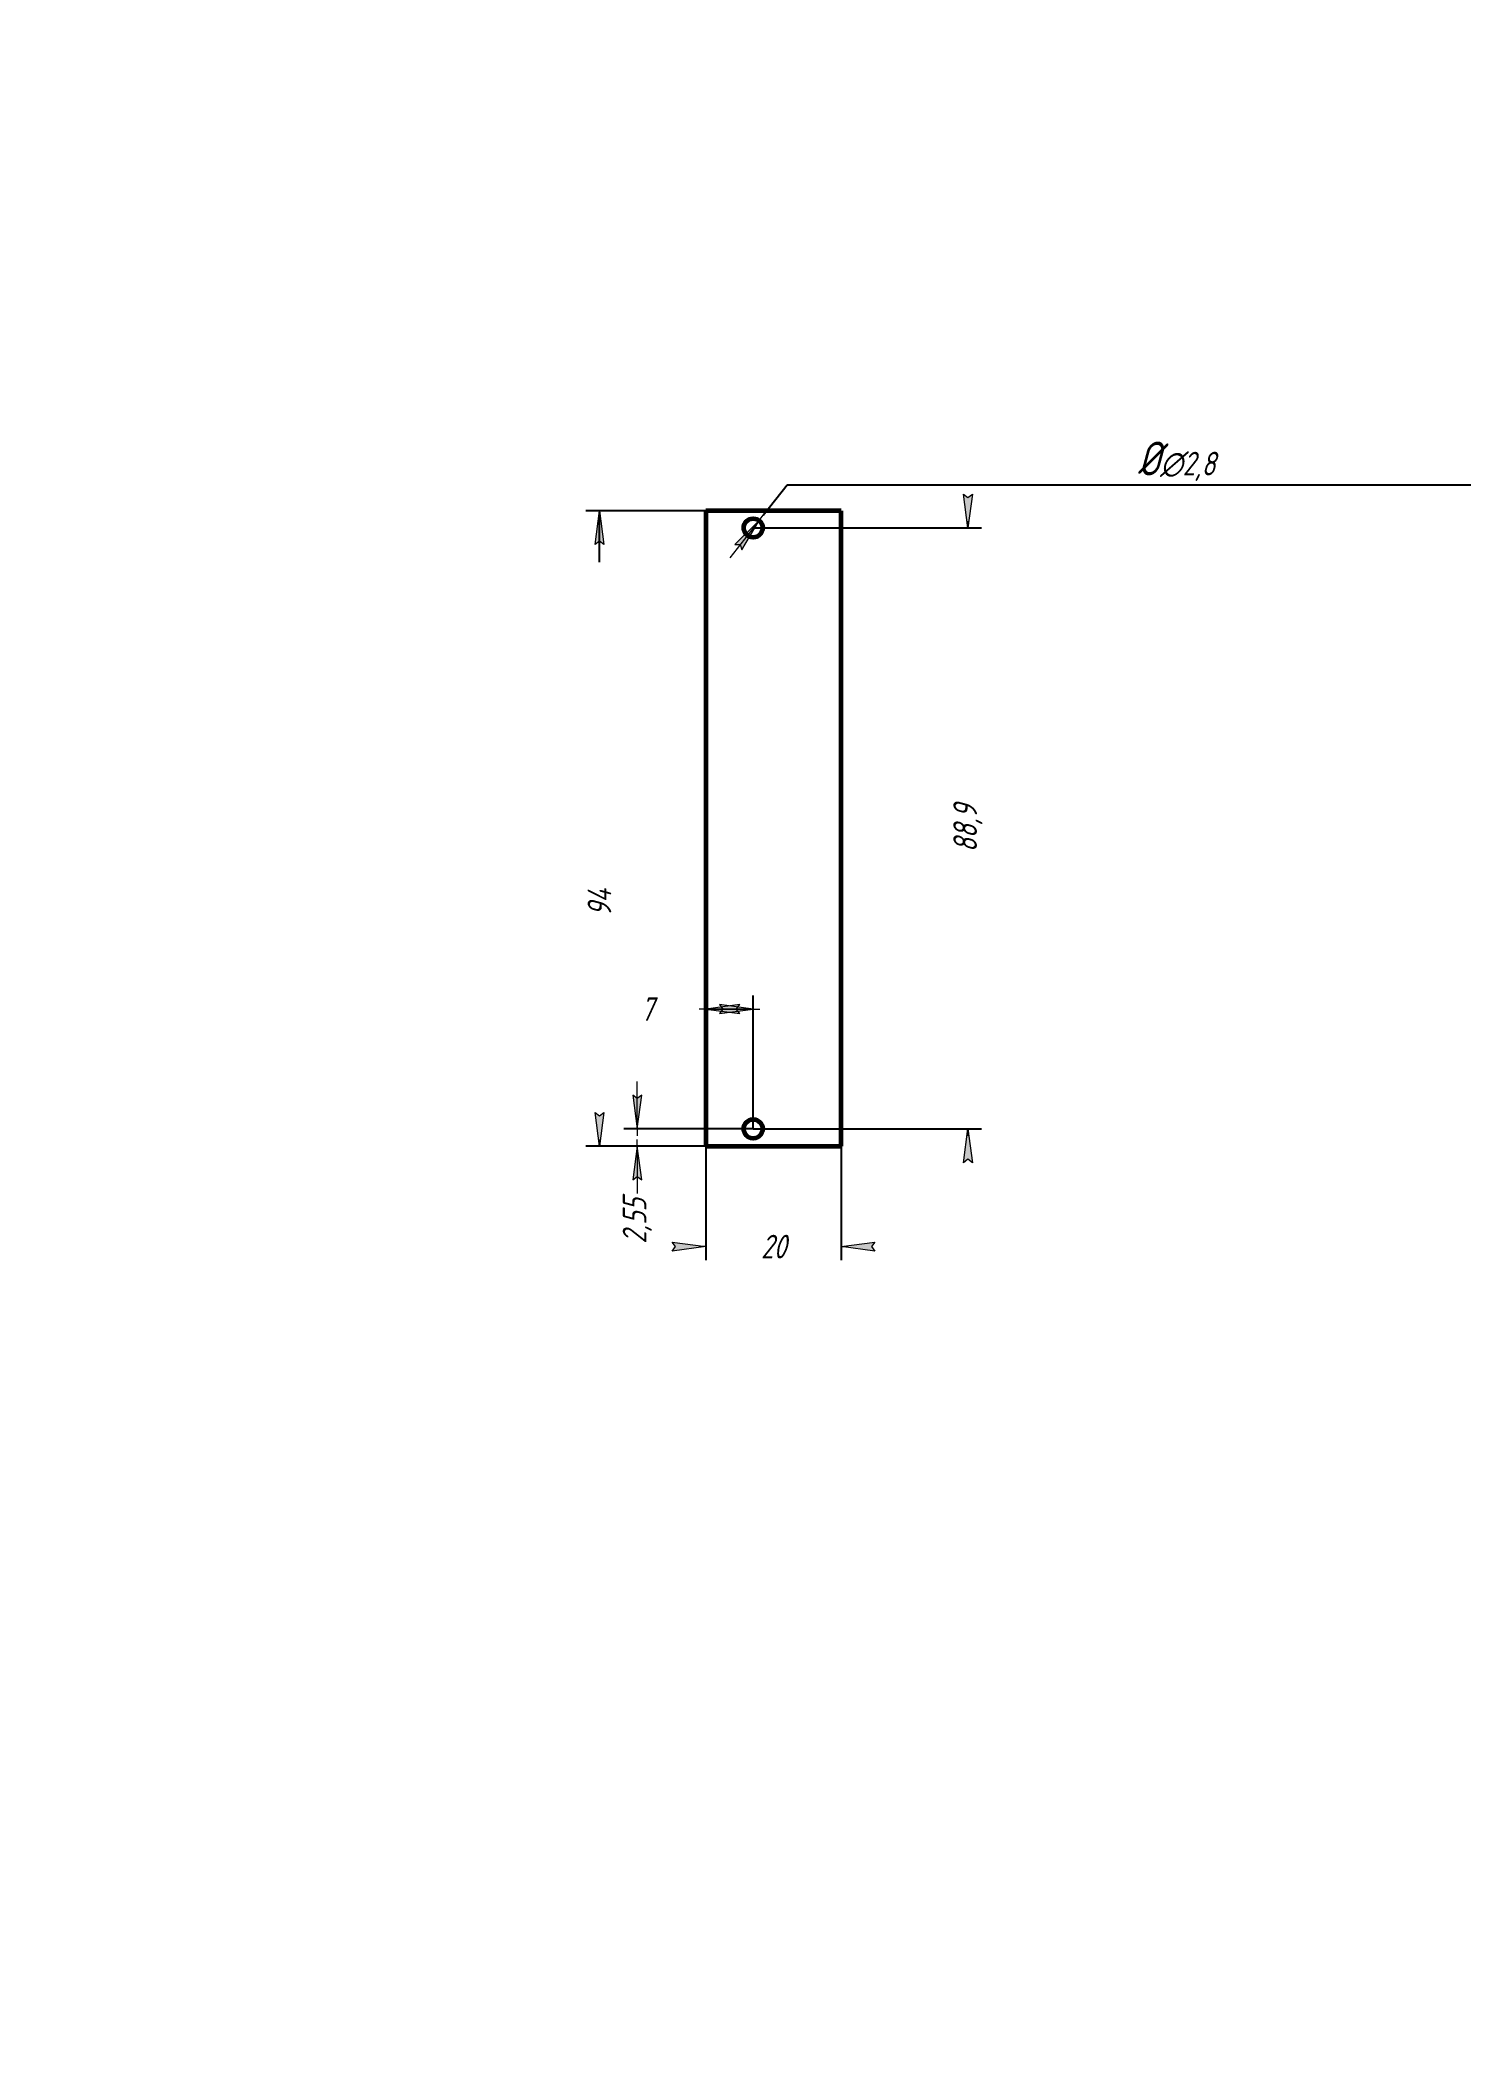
# Model space of a CAD drawing. Header units: millimetres. Extents: x 0 to 210, y 0 to 297.
import ezdxf

# ---------------------------------------------------------------- set-up
doc = ezdxf.new("R2010")
doc.units = ezdxf.units.MM
doc.linetypes.add('K5LT_BASIC', pattern=[0])
doc.linetypes.add('K5LT_THIN', pattern=[0])
doc.layers.add('Системный слой', color=7, linetype='Continuous')
doc.layers.add('Системный слой (1)', color=252, linetype='Continuous', true_color=0x909090)
doc.styles.add('KDIMTEXTSTYLE', font='GOST_AU.SHX', dxfattribs={"width": 0.96, "oblique": 15, "height": 5})
doc.dimstyles.new('KDIMSTYLE (1.00)', dxfattribs={"dimtxt": 5, "dimasz": 1, "dimexe": 2, "dimexo": 0, "dimgap": 1, "dimtad": 1, "dimtxsty": 'KDIMTEXTSTYLE', "dimsah": 1, "dimcen": 0, "dimdle": 1, "dimadec": 0, "dimazin": 0, "dimtfac": 0.667, "dimtmove": 0, "dimatfit": 3, "dimfxl": 1, "dimtvp": 1, "dimtolj": 1, "dimtzin": 0, "dimarcsym": 0})

# ---------------------------------------------------------------- blocks, each defined once
blk = doc.blocks.new('KDIMARROW_01')
at = {"layer": 'Системный слой'}
blk.add_hatch(color=0, dxfattribs=at).paths.add_polyline_path([(0, 0), (-5, 0.658262491226197), (-4.5, 6e-16), (-5, -0.6582624912261956)])
at = {"layer": 'Системный слой', "color": 0, "linetype": 'K5LT_THIN', "lineweight": 18}
for p, q in [((-4.5, 6e-16), (-5, 0.658262491226197)), ((-5, 0.658262491226197), (0, 0)), ((0, 0), (-5, -0.6582624912261956)), ((-5, -0.6582624912261956), (-4.5, 6e-16))]:
    blk.add_line(p, q, dxfattribs=at)
at = {"layer": 'Системный слой (1)', "color": 0, "linetype": 'K5LT_THIN', "lineweight": 18}
blk.add_line((0, 0), (-1, 0), dxfattribs=at)
blk = doc.blocks.new('KDIMARROW_02')
at = {"layer": 'Системный слой'}
blk.add_hatch(color=0, dxfattribs=at).paths.add_polyline_path([(4.5, -6e-16), (5, 0.6582624912261956), (0, 0), (5, -0.658262491226197)])
at = {"layer": 'Системный слой', "color": 0, "linetype": 'K5LT_THIN', "lineweight": 18}
for p, q in [((5, 0.6582624912261956), (0, 0)), ((0, 0), (5, -0.658262491226197)), ((0, 0), (7, -9e-16)), ((4.5, -6e-16), (5, 0.6582624912261956)), ((5, -0.658262491226197), (4.5, -6e-16))]:
    blk.add_line(p, q, dxfattribs=at)
at = {"layer": 'Системный слой (1)', "color": 0, "linetype": 'K5LT_THIN', "lineweight": 18}
blk.add_line((0, 0), (-1, 0), dxfattribs=at)

msp = doc.modelspace()

# ---------------------------------------------------------------- linework, layer by layer
at = {"layer": 'Системный слой (1)', "color": 5, "linetype": 'K5LT_BASIC', "lineweight": 60, "true_color": 0x0000ff}
for p, q in [((118.4780646228481, 227.3890773319503), (98.47806462284814, 227.3890773319503)), ((98.47806462284814, 227.3890773319503), (98.47806462284814, 133.3890773319503)), ((118.4780646228481, 133.3890773319503), (118.4780646228481, 227.3890773319503)), ((98.47806462284814, 133.3890773319503), (118.4780646228481, 133.3890773319503))]:
    msp.add_line(p, q, dxfattribs=at)
for centre in [(105.4780646228481, 224.8390773319503), (105.4780646228481, 135.9390773319503)]:
    msp.add_circle(centre, 1.4, dxfattribs=at)

# ---------------------------------------------------------------- dimensions: what is measured, and where the dimension line sits
at = {"layer": 'Системный слой (1)', "color": 7}
msp.add_diameter_dim(center=(105.47806462284811, 224.8390773319503), radius=1.4000000000000141, location=(110.4780646228481, 231.2001626051586), dimstyle='KDIMSTYLE (1.00)', override={"dimtih": 1, "dimtoh": 1, "dimpost": '\\H3.5;\\W0.965;\\Q15;∅<>', "dimblk1": 'KDIMARROW_02', "dimblk2": 'KDIMARROW_02', "dimclrt": 7, "dimtmove": 1, "dimatfit": 2, "dimtolj": 1}, dxfattribs=at).render()
for base, p1, p2, location, override in [((82.73149379156975, 227.3890773319503), (98.47806462284814, 133.3890773319503), (98.47806462284814, 227.3890773319503), (82.73149379156973, 169.3890773319503), {"dimexo": 0, "dimpost": '\\H3.5;\\W0.965;\\Q15;<>', "dimblk1": 'KDIMARROW_01', "dimblk2": 'KDIMARROW_01', "dimse1": 0, "dimse2": 0, "dimclrt": 7, "dimtolj": 1}), ((137.2378891024072, 135.9390773319503), (105.4780646228481, 224.8390773319503), (105.4780646228481, 135.9390773319503), (137.2378891024072, 180.3890773319503), {"dimexo": 0, "dimpost": '\\H3.5;\\W0.965;\\Q15;<>', "dimblk1": 'KDIMARROW_01', "dimblk2": 'KDIMARROW_01', "dimse1": 0, "dimse2": 0, "dimclrt": 7, "dimtolj": 1}), ((88.33120733056548, 133.3890773319503), (105.4780646228481, 135.9390773319503), (98.47806462284814, 133.3890773319503), (88.33120733056548, 122.3277233166), {"dimexo": 0, "dimpost": '\\H3.5;\\W0.965;\\Q15;<>', "dimblk1": 'KDIMARROW_02', "dimblk2": 'KDIMARROW_02', "dimse1": 0, "dimse2": 0, "dimclrt": 7, "dimtolj": 1})]:
    msp.add_linear_dim(base=base, p1=p1, p2=p2, angle=90, location=location, dimstyle='KDIMSTYLE (1.00)', override=override, dxfattribs=at).render()
for base, p1, location, override in [((98.47806462284814, 153.6644501002692), (105.4780646228481, 135.9390773319503), (89.75981473442803, 153.6644501002692), {"dimexo": 0, "dimpost": '\\H3.5;\\W0.965;\\Q15;<>', "dimblk1": 'KDIMARROW_02', "dimblk2": 'KDIMARROW_02', "dimse1": 0, "dimse2": 0, "dimclrt": 7, "dimtolj": 1}), ((98.47806462284814, 118.5290321190787), (118.4780646228481, 133.3890773319503), (108.4780646228481, 118.5290321190787), {"dimexo": 0, "dimpost": '\\H3.5;\\W0.965;\\Q15;<>', "dimblk1": 'KDIMARROW_01', "dimblk2": 'KDIMARROW_01', "dimse1": 0, "dimse2": 0, "dimclrt": 7, "dimtolj": 1})]:
    msp.add_linear_dim(base=base, p1=p1, p2=(98.47806462284814, 133.3890773319503), location=location, dimstyle='KDIMSTYLE (1.00)', override=override, dxfattribs=at).render()

doc.saveas('drawing.dxf')
